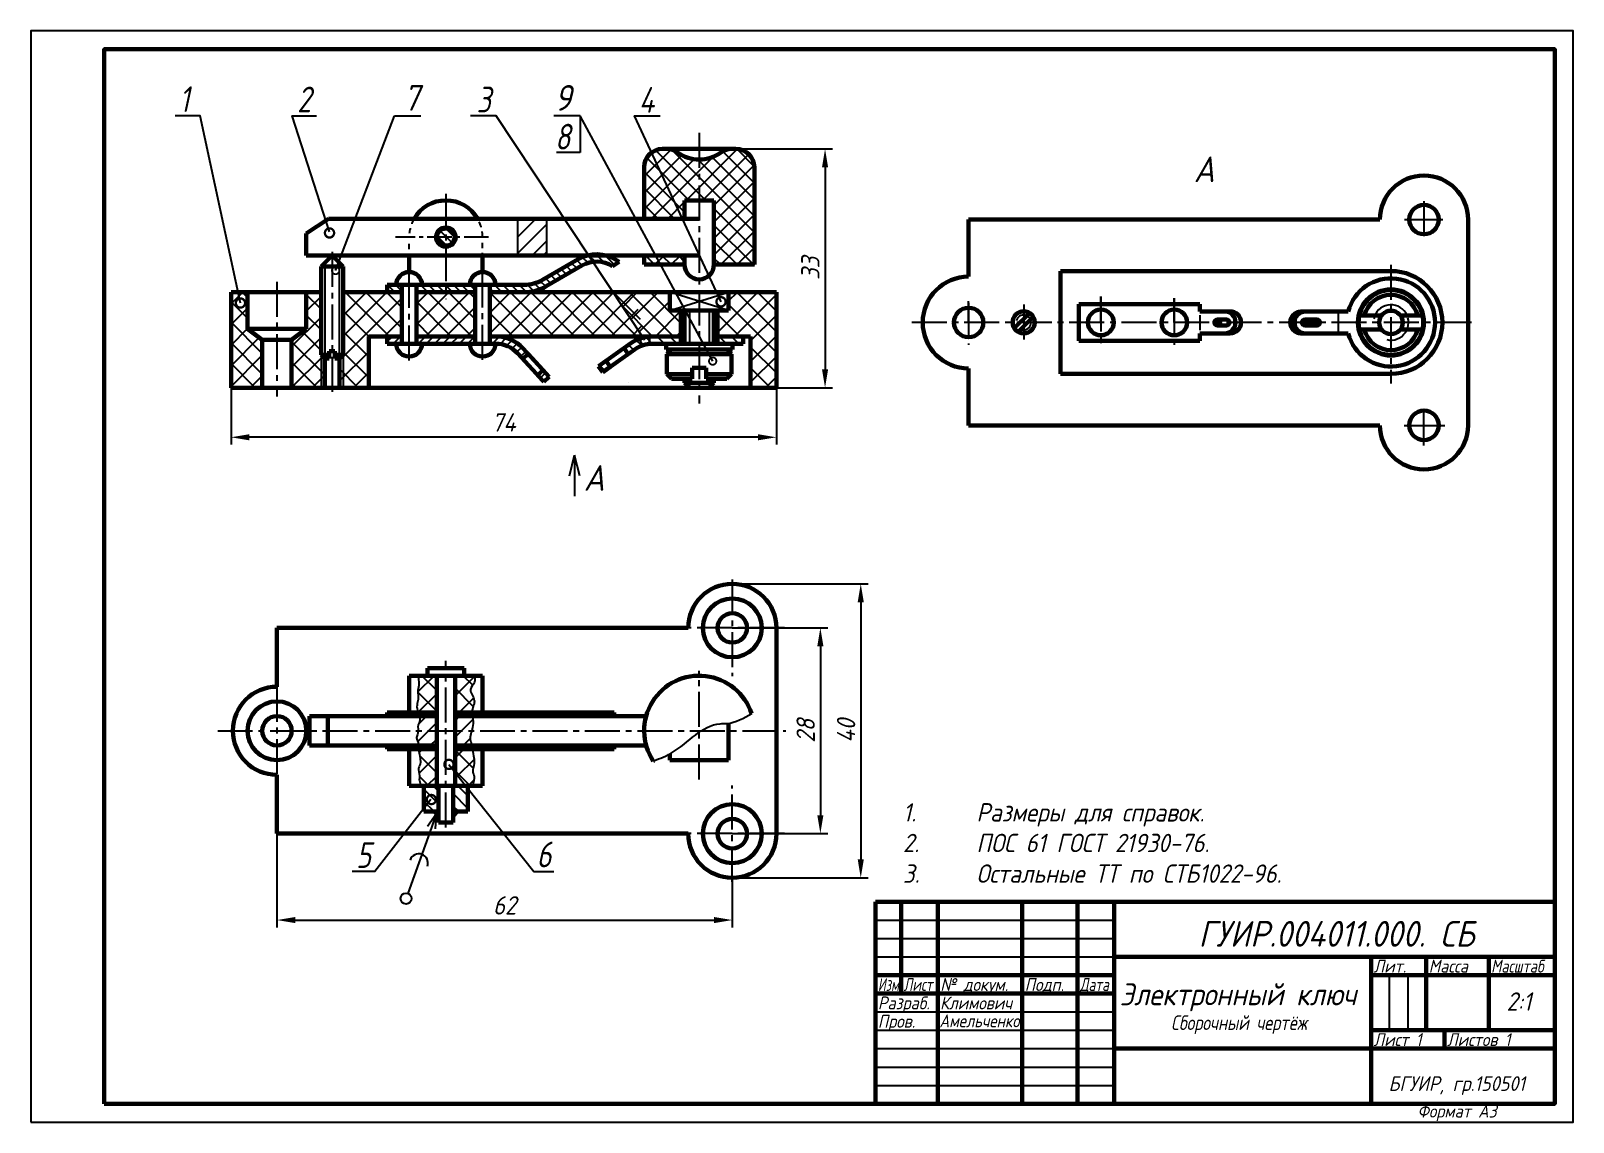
# Model space of a CAD drawing. Header units: millimetres. Extents: x 44 to 464, y 42 to 339.
import ezdxf
from ezdxf import colors
from ezdxf.entities.mleader import LeaderData, LeaderLine
from ezdxf.enums import TextEntityAlignment as Align
from ezdxf.math import Vec2, Vec3

# ---------------------------------------------------------------- set-up
doc = ezdxf.new("R2010")
doc.units = ezdxf.units.MM
doc.header["$LTSCALE"] = 0.5
for name, pattern in [('CENTER2', [28.575, 19.05, -3.175, 3.175, -3.175]), ('HIDDEN', [1.1, 0.6, -0.5]), ('осевая2', [28.575, 19.05, -3.175, 3.175, -3.175])]:
    doc.linetypes.add(name, pattern=pattern)
doc.layers.get('Defpoints').update_dxf_attribs({"color": 5})
doc.styles.get("Standard").update_dxf_attribs({"font": 'isocpeui.ttf', "width": 0.9})
doc.dimstyles.new('Standard 2', dxfattribs={"dimtxt": 5, "dimasz": 5, "dimexe": 2, "dimexo": 0, "dimgap": 1.5, "dimtad": 1, "dimdec": 0, "dimlfac": 0.5, "dimzin": 0, "dimtxsty": 'Standard', "dimcen": 5, "dimadec": 0, "dimazin": 0, "dimtfac": 1, "dimtdec": 0, "dimtofl": 0, "dimtmove": 0, "dimatfit": 3, "dimldrblk": 'DOTSMALL', "dimfxl": 1, "dimtolj": 1, "dimtzin": 0, "dimarcsym": 0})

# ---------------------------------------------------------------- blocks, each defined once
blk = doc.blocks.new('_DotSmall')
at = {"color": 0, "linetype": 'ByBlock', "const_width": 0.5}
blk.add_lwpolyline([(-0.0625, 0, 1), (0.0625, 0, 1)], format="xyb", close=True, dxfattribs=at)
blk = doc.blocks.new('*D6')
at = {"color": 0, "lineweight": -2, "transparency": 16777216}
for p, q in [((98.52, 241.87), (98.52, 226.39)), ((247.02, 241.87), (247.02, 226.39)), ((242.02, 228.39), (103.52, 228.39))]:
    blk.add_line(p, q, dxfattribs=at)
at = {"color": 0, "transparency": 16777216}
for points in [[(103.52, 229.23), (103.52, 227.56), (98.52, 228.39)], [(242.02, 229.23), (242.02, 227.56), (247.02, 228.39)]]:
    blk.add_solid(points, dxfattribs=at)
at = {"layer": 'Defpoints', "color": 0, "transparency": 16777216}
for p in [(98.52, 241.87), (247.02, 241.87), (98.52, 228.39)]:
    blk.add_point(p, dxfattribs=at)
at = {"color": 0, "lineweight": -3, "transparency": 16777216, "insert": (172.77, 232.43), "char_height": 5, "attachment_point": 5}
blk.add_mtext('\\A1;74', dxfattribs=at)
blk = doc.blocks.new('*D7')
at = {"color": 0, "lineweight": -2, "transparency": 16777216}
for p, q in [((234.86, 306.87), (262.28, 306.87)), ((260.28, 301.87), (260.28, 246.87)), ((247.02, 241.87), (262.28, 241.87))]:
    blk.add_line(p, q, dxfattribs=at)
at = {"color": 0, "transparency": 16777216}
for points in [[(259.45, 301.87), (261.11, 301.87), (260.28, 306.87)], [(259.45, 246.87), (261.11, 246.87), (260.28, 241.87)]]:
    blk.add_solid(points, dxfattribs=at)
at = {"layer": 'Defpoints', "color": 0, "transparency": 16777216}
for p in [(234.86, 306.87), (247.02, 241.87), (260.28, 241.87)]:
    blk.add_point(p, dxfattribs=at)
at = {"color": 0, "lineweight": -3, "transparency": 16777216, "insert": (256.28, 274.37), "char_height": 5, "attachment_point": 5, "rotation": 90}
blk.add_mtext('\\A1;33', dxfattribs=at)
blk = doc.blocks.new('*D8')
at = {"color": 0, "lineweight": -2, "transparency": 16777216}
for p, q in [((235.02, 188.51), (272, 188.51)), ((270, 183.51), (270, 113.51)), ((235.02, 108.51), (272, 108.51))]:
    blk.add_line(p, q, dxfattribs=at)
at = {"color": 0, "transparency": 16777216}
for points in [[(269.17, 183.51), (270.83, 183.51), (270, 188.51)], [(269.17, 113.51), (270.83, 113.51), (270, 108.51)]]:
    blk.add_solid(points, dxfattribs=at)
at = {"layer": 'Defpoints', "color": 0, "transparency": 16777216}
for p in [(235.02, 188.51), (235.02, 108.51), (270, 108.51)]:
    blk.add_point(p, dxfattribs=at)
at = {"color": 0, "lineweight": -3, "transparency": 16777216, "insert": (266, 148.51), "char_height": 5, "attachment_point": 5, "rotation": 90}
blk.add_mtext('\\A1;40', dxfattribs=at)
blk = doc.blocks.new('_Open30')
at = {"color": 0, "linetype": 'ByBlock', "lineweight": -2}
for p, q in [((-1, 0.27), (0, 0)), ((0, 0), (-1, -0.27)), ((0, 0), (-1, 0))]:
    blk.add_line(p, q, dxfattribs=at)
blk = doc.blocks.new('*D10')
at = {"color": 0, "lineweight": -2, "transparency": 16777216}
for p, q in [((247.02, 176.51), (261, 176.51)), ((259, 171.51), (259, 125.51)), ((247.02, 120.51), (261, 120.51))]:
    blk.add_line(p, q, dxfattribs=at)
at = {"color": 0, "transparency": 16777216}
for points in [[(258.17, 171.51), (259.83, 171.51), (259, 176.51)], [(258.17, 125.51), (259.83, 125.51), (259, 120.51)]]:
    blk.add_solid(points, dxfattribs=at)
at = {"layer": 'Defpoints', "color": 0, "transparency": 16777216}
for p in [(247.02, 176.51), (247.02, 120.51), (259, 120.51)]:
    blk.add_point(p, dxfattribs=at)
at = {"color": 0, "transparency": 16777216, "insert": (255, 148.51), "char_height": 5, "attachment_point": 5, "rotation": 90}
blk.add_mtext('\\A1;28', dxfattribs=at)
blk = doc.blocks.new('*D11')
at = {"color": 0, "lineweight": -2, "transparency": 16777216}
for p, q in [((111.02, 120.51), (111.02, 95)), ((235.02, 108.51), (235.02, 95)), ((116.02, 97), (230.02, 97))]:
    blk.add_line(p, q, dxfattribs=at)
at = {"color": 0, "transparency": 16777216}
for points in [[(116.02, 97.83), (116.02, 96.17), (111.02, 97)], [(230.02, 97.83), (230.02, 96.17), (235.02, 97)]]:
    blk.add_solid(points, dxfattribs=at)
at = {"layer": 'Defpoints', "color": 0, "transparency": 16777216}
for p in [(111.02, 120.51), (235.02, 108.51), (235.02, 97)]:
    blk.add_point(p, dxfattribs=at)
at = {"color": 0, "transparency": 16777216, "insert": (173.02, 101), "char_height": 5, "attachment_point": 5}
blk.add_mtext('\\A1;62', dxfattribs=at)

msp = doc.modelspace()

# ---------------------------------------------------------------- hatches: boundary and pattern name
at = {"lineweight": -3}
h = msp.add_hatch(dxfattribs=at)
h.set_pattern_fill('ANSI37', angle=90, style=0)
h.set_pattern_definition([(135, (-122.876, 37.3565), (-2.245064, -2.245064), []), (225, (-122.876, 37.3565), (2.245064, -2.245064), [])])
h.paths.add_polyline_path([(222.02, 292.87), (226.02, 292.87), (226.02, 303.99, -0.158783), (220.13, 305.91, 0.158783), (217.19, 306.87), (216.61, 306.87), (216.02, 306.87, 0.414214), (211.02, 301.87), (211.02, 287.87), (222.02, 287.87)])
h.paths.add_polyline_path([(230.02, 292.88), (230.02, 275.37), (235.26, 275.37), (241.02, 293.45), (241.02, 301.87, 0.414214), (236.02, 306.87), (234.86, 306.87, 0.158783), (231.92, 305.91, -0.158783), (226.02, 303.99), (226.02, 292.87)])
h.paths.add_polyline_path([(241.02, 293.45), (235.26, 275.37), (241.02, 275.37)], flags=17)
h.paths.add_polyline_path([(222.02, 275.37), (222.02, 277.87), (211.02, 277.87), (211.02, 275.37)])
h = msp.add_hatch(dxfattribs=at)
h.set_pattern_fill('ANSI31', style=0)
h.set_pattern_definition([(45, (-122.876, 37.3565), (-2.245064, 2.245064), [])])
h.paths.add_polyline_path([(184.52, 287.87), (176.52, 287.87), (176.52, 277.87), (184.52, 277.87)])
h = msp.add_hatch(dxfattribs=at)
h.set_pattern_fill('ANSI31', scale=0.5, angle=90, style=0)
h.set_pattern_definition([(135, (-131.975, 37.6256), (-1.122532, -1.122532), [])])
h.paths.add_polyline_path([(157.02, 282.87), (154.53, 282.87, 0.405163), (157.02, 280.44)])
h.paths.add_polyline_path([(157.02, 285.44, 0.414214), (154.52, 282.94, 0.00775), (154.53, 282.87), (157.02, 282.87)])
h.paths.add_polyline_path([(157.02, 285.44), (157.02, 282.87), (159.52, 282.87, 0.00775), (159.52, 282.94, 0.414214)])
h.paths.add_polyline_path([(159.52, 282.87), (157.02, 282.87), (157.02, 280.44, 0.405163)])
h = msp.add_hatch(dxfattribs=at)
h.set_pattern_fill('ANSI31', scale=0.5, angle=90, style=0)
h.set_pattern_definition([(135, (-122.876, 37.6754), (-1.122532, -1.122532), [])])
h.paths.add_polyline_path([(169.02, 269.86), (169.02, 267.86), (178.33, 267.86, 0.132205), (184.36, 269.48), (194.06, 275.12, -0.280385), (202.38, 274.94), (204.23, 276.14), (203.46, 276.63, 0.077647), (200.63, 277.87), (195.53, 277.87, 0.067113), (193.06, 276.85), (183.35, 271.21, -0.132205), (178.33, 269.86)])
h.paths.add_polyline_path([(165.02, 267.86), (165.02, 269.86), (157.02, 269.86), (157.02, 267.86)])
h.paths.add_polyline_path([(149.02, 269.86), (149.02, 267.86), (157.02, 267.86), (157.02, 269.86)])
h.paths.add_polyline_path([(145.02, 267.86), (145.02, 269.86), (141.02, 269.86), (141.02, 267.86)])
h = msp.add_hatch(dxfattribs=at)
h.set_pattern_fill('ANSI37', scale=1.25, angle=90, style=0)
h.set_pattern_definition([(135, (-122.876, 37.6754), (-2.80633, -2.80633), []), (225, (-122.876, 37.6754), (2.80633, -2.80633), [])])
h.paths.add_polyline_path([(208.35, 267.86), (169.02, 267.86), (169.02, 255.86), (211, 255.86)])
h.paths.add_polyline_path([(247.02, 267.86), (234.02, 267.86), (234.02, 262.86), (231.02, 262.86), (231.02, 255.86), (240.02, 255.86), (240.02, 241.87), (247.02, 241.87)])
h.paths.add_polyline_path([(165.02, 267.86), (149.02, 267.86), (149.02, 255.86), (165.02, 255.86)])
h.paths.add_polyline_path([(145.02, 267.86), (132.02, 267.86), (128.97, 267.86), (128.97, 241.87), (132.02, 241.87), (136.02, 241.87), (136.02, 255.86), (145.02, 255.86)])
h.paths.add_polyline_path([(122.97, 267.86), (119.02, 267.86), (119.02, 257.86), (115.02, 254.87), (115.02, 241.87), (122.97, 241.87)])
h.paths.add_polyline_path([(107.02, 254.87), (103.02, 257.86), (103.02, 267.86), (101.02, 267.86), (101.79, 264.45, -0.93561), (101.97, 263.86, -1.068822), (101.79, 264.45), (101.02, 267.86), (98.52, 267.86), (98.52, 241.87), (107.02, 241.87)])
h.paths.add_polyline_path([(128.97, 251.48), (128.02, 251.48), (128.02, 267.86), (127.97, 267.86), (127.97, 241.87), (128.97, 241.87)])
h.paths.add_polyline_path([(123.97, 249.92), (123.02, 250.87), (123.64, 250.87), (123.02, 251.48), (123.02, 267.86), (122.97, 267.86), (122.97, 241.87), (123.97, 241.87)])
h = msp.add_hatch(dxfattribs=at)
h.set_pattern_fill('ANSI37', scale=4, angle=90, style=0)
h.set_pattern_definition([(135, (-122.876, 37.6754), (-2.828427, -2.828427), []), (225, (-122.876, 37.6754), (2.828427, -2.828427), [])])
h.paths.add_polyline_path([(218.02, 262.86), (218.02, 267.86), (202.57, 267.86), (210.52, 255.86), (213.42, 255.86), (221.02, 255.86), (221.02, 262.86)])
h = msp.add_hatch(dxfattribs=at)
h.set_pattern_fill('ANSI31', scale=0.5, style=0)
h.set_pattern_definition([(45, (-122.876, 37.6754), (-1.122532, 1.122532), [])])
h.paths.add_polyline_path([(165.02, 253.86), (165.02, 255.86), (149.02, 255.86), (149.02, 253.86)])
h.paths.add_polyline_path([(145.02, 253.86), (145.02, 255.86), (141.02, 255.86), (141.02, 253.86)])
h.paths.add_polyline_path([(170.63, 253.86, -0.209882), (176.52, 251.28), (177.95, 249.72), (179.42, 251.08), (178, 252.63, 0.209882), (170.63, 255.86), (169.02, 255.86), (169.02, 253.86)])
h.paths.add_polyline_path([(183.48, 246.66), (183.01, 246.23), (182.05, 245.26), (183.7, 243.47), (185.18, 244.82)])
h = msp.add_hatch(dxfattribs=at)
h.set_pattern_fill('ANSI31', scale=0.75, angle=90, style=0)
h.set_pattern_definition([(135, (-122.876, 37.6754), (-1.683798, -1.683798), [])])
h.paths.add_polyline_path([(213.21, 255.86, 0.062867), (210.72, 255.55), (211.06, 255.04, -1.296437), (211.26, 254.46, -0.771345), (211.06, 255.04), (210.72, 255.55, 0.091564), (207.43, 254.02), (205.54, 252.68), (206.69, 251.05), (208.58, 252.39, -0.155325), (213.21, 253.86), (221.02, 253.86), (221.02, 255.86)])
h.paths.add_polyline_path([(238.02, 253.86), (238.02, 255.86), (231.02, 255.86), (231.02, 253.86)])
h.paths.add_polyline_path([(201.8, 247.58), (200.64, 249.22), (198.6, 247.77), (199.76, 246.14)])
h = msp.add_hatch(dxfattribs=at)
h.set_pattern_fill('ANSI37', scale=1.25, angle=90, style=0)
h.set_pattern_definition([(135, (-122.876, -0.9216), (-2.80633, -2.80633), []), (225, (-122.876, -0.9216), (2.80633, -2.80633), [])])
edge = h.paths.add_edge_path()
edge.add_spline(control_points=[(164.04, 153.51), (164.45, 155.27), (165.39, 157.01), (162.89, 159.55), (165.08, 161.54), (164.87, 162.91), (164.77, 163.51)], knot_values=[0.034459, 0.034459, 0.034459, 0.034459, 2.378832, 5.54111, 7.78659, 9.540425, 9.540425, 9.540425, 9.540425], degree=3, periodic=0)
edge.add_line((164.77, 163.51), (159.52, 163.51))
edge.add_line((159.52, 163.51), (159.52, 153.51))
edge.add_line((159.52, 153.51), (164.04, 153.51))
edge = h.paths.add_edge_path()
edge.add_spline(control_points=[(149.42, 163.51), (149.46, 163.45), (149.85, 160.53), (149.15, 159.17), (149.82, 157.08), (148.79, 155.06), (149.48, 153.51)], knot_values=[0.43237, 0.43237, 0.43237, 0.43237, 2.46282, 4.151375, 6.34017, 8.702828, 8.702828, 8.702828, 8.702828], degree=3, periodic=0)
edge.add_line((149.48, 153.51), (154.52, 153.51))
edge.add_line((154.52, 153.51), (154.52, 163.51))
edge.add_line((154.52, 163.51), (149.42, 163.51))
edge = h.paths.add_edge_path()
edge.add_line((154.52, 143.51), (149.57, 143.51))
edge.add_spline(control_points=[(149.57, 143.51), (149.75, 142.14), (150.49, 139.58), (149.19, 138.38), (150.06, 136.49), (149.6, 134.9), (150.19, 134.03), (150.1, 133.54), (150.09, 133.51)], knot_values=[0.716081, 0.716081, 0.716081, 0.716081, 2.517169, 4.222857, 6.374633, 7.647478, 9.054605, 9.1167, 9.1167, 9.1167, 9.1167], degree=3, periodic=0)
edge.add_line((150.09, 133.51), (154.52, 133.51))
edge.add_line((154.52, 133.51), (154.52, 143.51))
edge = h.paths.add_edge_path()
edge.add_spline(control_points=[(164.4, 133.51), (164.12, 133.79), (165.22, 135.82), (163.95, 137.39), (165.07, 139.86), (164.56, 141.58), (164.29, 143.51)], knot_values=[0, 0, 0, 0, 1.824475, 3.598202, 5.973479, 8.886643, 8.886643, 8.886643, 8.886643], degree=3, periodic=0)
edge.add_line((164.29, 143.51), (159.52, 143.51))
edge.add_line((159.52, 143.51), (159.52, 137.26))
edge.add_line((159.52, 137.26), (162.49, 133.51))
edge.add_line((162.49, 133.51), (164.4, 133.51))
h = msp.add_hatch(dxfattribs=at)
h.set_pattern_fill('ANSI31', style=0)
h.set_pattern_definition([(45, (-122.876, -0.9216), (-2.245064, 2.245064), [])])
edge = h.paths.add_edge_path()
edge.add_spline(control_points=[(164.05, 148.51), (164.14, 148.81), (164.44, 149.86), (164.48, 151.2), (164.27, 152.22), (164.21, 152.51)], knot_values=[0, 0, 0, 0, 0.889745, 3.113462, 4.0085, 4.0085, 4.0085, 4.0085], degree=3, periodic=0)
edge.add_line((164.21, 152.51), (159.52, 152.51))
edge.add_line((159.52, 152.51), (159.52, 148.51))
edge.add_line((159.52, 148.51), (164.05, 148.51))
edge = h.paths.add_edge_path()
edge.add_line((159.52, 144.51), (164.35, 144.51))
edge.add_spline(control_points=[(164.35, 144.51), (164.07, 144.98), (163.32, 146.24), (163.78, 147.63), (164.05, 148.51)], knot_values=[4.0085, 4.0085, 4.0085, 4.0085, 5.583819, 8.216881, 8.216881, 8.216881, 8.216881], degree=3, periodic=0)
edge.add_line((164.05, 148.51), (159.52, 148.51))
edge.add_line((159.52, 148.51), (159.52, 144.51))
edge = h.paths.add_edge_path()
edge.add_line((154.52, 148.51), (154.52, 152.47))
edge.add_line((154.52, 152.47), (154.48, 152.51))
edge.add_line((154.48, 152.51), (149.81, 152.51))
edge.add_spline(control_points=[(149.81, 152.51), (149.84, 152.31), (150.07, 150.85), (149.27, 150.04), (149.48, 149.12), (149.48, 148.51)], knot_values=[0.446064, 0.446064, 0.446064, 0.446064, 2.109199, 3.28176, 5.090305, 5.090305, 5.090305, 5.090305], degree=3, periodic=0)
edge.add_line((149.48, 148.51), (154.52, 148.51))
edge = h.paths.add_edge_path()
edge.add_line((154.52, 144.51), (154.52, 148.51))
edge.add_line((154.52, 148.51), (149.48, 148.51))
edge.add_spline(control_points=[(149.48, 148.51), (149.48, 148.3), (149.43, 147.65), (148.64, 146.12), (149.68, 145.6), (149.55, 144.51), (149.56, 144.51)], knot_values=[5.090305, 5.090305, 5.090305, 5.090305, 5.72996, 7.00852, 9.521447, 9.927894, 9.927894, 9.927894, 9.927894], degree=3, periodic=0)
edge.add_line((149.56, 144.51), (154.52, 144.51))
h = msp.add_hatch(dxfattribs=at)
h.set_pattern_fill('ANSI31', scale=0.75, angle=90, style=0)
h.set_pattern_definition([(135, (-122.876, -0.9216), (-1.683798, -1.683798), [])])
h.paths.add_polyline_path([(159.02, 126.53), (159.05, 126.51), (163.02, 126.51), (163.02, 132.84), (162.49, 133.51), (159.02, 133.51)])
h.paths.add_polyline_path([(155.02, 126.51), (155.02, 133.51), (151.02, 133.51), (151.02, 127.36), (152.81, 129.64, -0.05872), (152.78, 129.71, -1), (153.37, 129.9, -0.889074), (152.81, 129.64), (151.02, 127.36), (151.02, 126.51)])
h = msp.add_hatch(color=256)
h.set_gradient(color2=(0, 0, 0))
h.paths.add_polyline_path([(159.02, 126.51), (159.02, 125.31), (160.22, 126.51)])
h.paths.add_polyline_path([(153.82, 126.51), (155.02, 125.31), (155.02, 126.51)])

# ---------------------------------------------------------------- linework, layer by layer
for p, q in [((193.57, 315.87), (193.57, 305.87)), ((193.57, 305.87), (187.12, 305.87)), ((418.09, 287.64), (428.52, 287.64)), ((124.02, 275.86), (124.02, 249.87)), ((128.02, 249.87), (128.02, 275.87)), ((299.38, 259.64), (299.38, 265.45)), ((335.38, 259.64), (335.38, 266.68)), ((362.38, 261.64), (362.38, 257.53)), ((400.03, 262.17), (400.03, 257.08)), ((417.95, 231.64), (429.08, 231.64)), ((274, 97), (339, 97)), ((274, 92), (339, 92)), ((274, 87), (339, 87)), ((414, 67), (414, 82)), ((419, 82), (419, 67)), ((274, 72), (339, 72)), ((274, 67), (339, 67)), ((274, 62), (339, 62)), ((274, 57), (339, 57)), ((274, 52), (339, 52))]:
    msp.add_line(p, q, dxfattribs=at)
at = {"color": 7, "linetype": 'CENTER2', "lineweight": -3}
for p, q in [((226.02, 311.22), (226.02, 237.58)), ((157.02, 294.67), (157.02, 265.98)), ((147.02, 249.33), (147.02, 274.64)), ((167.02, 249.44), (167.02, 274.53)), ((111.02, 270.7), (111.02, 239.46)), ((235.02, 189.65), (235.02, 163.38)), ((249.26, 176.51), (222.52, 176.51)), ((157.02, 122.2), (157.02, 167.51)), ((226.02, 135.28), (226.02, 164.81)), ((111.02, 160.51), (111.02, 136.01)), ((94.88, 148.51), (249.59, 148.51)), ((235.02, 107.38), (235.02, 133.65)), ((249.26, 120.51), (222.52, 120.51))]:
    msp.add_line(p, q, dxfattribs=at)
at = {"color": 7, "lineweight": 60}
for p, q in [((216.02, 306.87), (217.19, 306.87)), ((216.61, 306.87), (234.86, 306.87)), ((234.86, 306.87), (236.02, 306.87)), ((211.02, 287.87), (211.02, 301.87)), ((211.03, 301.23), (211.02, 301.23)), ((241.02, 275.37), (241.02, 301.87)), ((211.02, 287.87), (211.02, 297.87)), ((222.02, 287.87), (222.02, 292.86)), ((222.02, 292.86), (230.02, 292.86)), ((230.02, 292.86), (230.02, 275.37)), ((125.02, 287.87), (119.02, 283.87)), ((226.02, 287.87), (125.02, 287.87)), ((167.02, 287.87), (176.02, 287.87)), ((119.02, 277.87), (119.02, 283.87)), ((226.02, 277.87), (119.02, 277.87)), ((147.02, 273.36), (147.02, 277.87)), ((167.02, 277.37), (167.02, 277.87)), ((167.02, 277.37), (167.02, 277.87)), ((167.02, 273.36), (167.02, 277.69)), ((167.02, 277.69), (167.02, 273.36)), ((167.02, 273.36), (167.02, 277.69)), ((211.02, 275.37), (211.02, 277.87)), ((211.02, 277.87), (211.02, 275.37)), ((222.02, 277.87), (222.02, 275.37)), ((241.02, 277.87), (241.02, 275.37)), ((183.35, 271.21), (193.06, 276.85)), ((184.36, 269.48), (194.06, 275.12)), ((204.23, 276.14), (202.38, 274.94)), ((203.46, 276.63), (204.23, 276.14)), ((222.02, 275.37), (211.02, 275.37)), ((241.02, 275.37), (230.02, 275.37)), ((141.02, 267.86), (141.02, 269.86)), ((141.02, 269.86), (178.33, 269.86)), ((149.02, 269.86), (145.02, 269.86)), ((145.02, 269.86), (145.02, 253.86)), ((145.02, 268.86), (145.02, 253.86)), ((147.02, 269.86), (167.02, 269.86)), ((149.02, 253.86), (149.02, 269.86)), ((169.02, 269.86), (165.02, 269.86)), ((165.02, 269.86), (165.02, 253.86)), ((169.02, 253.86), (169.02, 269.86)), ((98.52, 267.86), (123.02, 267.86)), ((98.52, 241.87), (98.52, 267.86)), ((103.02, 257.86), (103.02, 267.86)), ((119.02, 267.86), (119.02, 257.86)), ((129.02, 267.86), (132.02, 267.86)), ((132.02, 267.86), (145.02, 267.86)), ((149.02, 267.86), (165.02, 267.86)), ((169.02, 267.86), (247.02, 267.86)), ((226.02, 267.86), (218.02, 267.86)), ((226.02, 267.86), (218.02, 267.86)), ((218.02, 267.86), (218.02, 262.86)), ((246.02, 267.86), (226.02, 267.86)), ((234.02, 262.86), (234.02, 267.86)), ((247.02, 241.87), (247.02, 267.86)), ((145.02, 263.86), (145.02, 253.86)), ((169.02, 255.86), (169.02, 262.15)), ((218.02, 262.86), (234.02, 262.86)), ((222.02, 262.86), (221.02, 262.86)), ((221.02, 262.86), (221.02, 253.86)), ((222.02, 253.86), (222.02, 262.86)), ((226.02, 262.86), (230.02, 262.86)), ((226.02, 262.86), (226.02, 262.86)), ((226.02, 262.86), (230.02, 262.86)), ((230.02, 262.86), (229.02, 262.86)), ((230.02, 262.86), (230.02, 253.86)), ((230.02, 262.86), (231.02, 262.86)), ((231.02, 262.86), (231.02, 253.86)), ((119.02, 257.86), (103.02, 257.86)), ((103.02, 257.86), (107.02, 254.87)), ((119.02, 257.86), (115.02, 254.87)), ((107.02, 254.87), (107.02, 241.87)), ((115.02, 254.87), (107.02, 254.87)), ((115.02, 241.87), (115.02, 254.87)), ((136.02, 255.86), (141.02, 255.86)), ((145.02, 255.86), (136.02, 255.86)), ((136.02, 241.87), (136.02, 255.86)), ((141.02, 255.86), (141.02, 254.86)), ((141.02, 255.86), (145.02, 255.86)), ((141.02, 255.86), (141.02, 253.86)), ((141.02, 253.86), (170.63, 253.86)), ((141.02, 253.86), (147.02, 253.86)), ((147.02, 253.86), (149.02, 253.86)), ((149.02, 255.86), (165.02, 255.86)), ((169.02, 255.86), (169.02, 253.86)), ((169.02, 255.86), (213.42, 255.86)), ((178, 252.63), (185.18, 244.82)), ((207.43, 254.02), (198.6, 247.77)), ((208.58, 252.39), (199.76, 246.14)), ((205.54, 252.68), (206.69, 251.05)), ((222.02, 255.86), (210.02, 255.86)), ((222.02, 255.86), (213.21, 255.86)), ((222.02, 253.86), (213.21, 253.86)), ((221.02, 255.86), (213.42, 255.86)), ((221.02, 255.86), (222.02, 255.86)), ((231.02, 255.86), (230.02, 255.86)), ((230.02, 253.86), (238.02, 253.86)), ((231.02, 255.86), (240.02, 255.86)), ((238.02, 253.86), (238.02, 255.86)), ((240.02, 255.86), (240.02, 241.87)), ((176.52, 251.28), (183.7, 243.47)), ((179.42, 251.08), (177.95, 249.72)), ((183.48, 246.66), (179.42, 251.08)), ((198.6, 247.77), (200.64, 249.22)), ((200.64, 249.22), (201.8, 247.58)), ((201.8, 247.58), (206.69, 251.05)), ((183.48, 246.66), (182.01, 245.31)), ((183.7, 243.47), (182.01, 245.31)), ((182.05, 245.26), (183.01, 246.23)), ((185.18, 244.82), (183.48, 246.66)), ((185.18, 244.82), (183.48, 246.66)), ((185.18, 244.82), (183.7, 243.47)), ((198.6, 247.77), (199.76, 246.14)), ((199.76, 246.14), (201.8, 247.58)), ((222.02, 243.2), (222.02, 244.26)), ((230.02, 244.26), (230.02, 243.2)), ((98.52, 241.87), (247.02, 241.87)), ((132.02, 241.87), (105.39, 241.87)), ((105.39, 241.87), (112.39, 241.87)), ((115.02, 241.87), (111.02, 241.87)), ((111.02, 241.87), (127.02, 241.87)), ((132.02, 241.87), (139.02, 241.87)), ((230.02, 243.2), (222.02, 243.2)), ((222.02, 243.2), (223.36, 241.87)), ((230.02, 243.2), (228.69, 241.87)), ((223.02, 176.51), (111.02, 176.51)), ((111.02, 160.51), (111.02, 176.51)), ((247.02, 120.51), (247.02, 176.51)), ((247.52, 176.51), (247.52, 176.51)), ((247.52, 176.51), (247.52, 176.51)), ((247.52, 176.51), (247.52, 176.51)), ((247.52, 176.51), (247.52, 176.51)), ((247.52, 176.51), (247.52, 176.51)), ((247.52, 176.51), (247.52, 176.51)), ((247.52, 176.51), (247.52, 176.51)), ((247.52, 176.51), (247.52, 176.51)), ((247.52, 176.51), (247.52, 176.51)), ((162.02, 165.51), (152.02, 165.51)), ((152.02, 165.51), (152.02, 163.51)), ((162.02, 163.51), (162.02, 165.51)), ((157.02, 163.51), (147.02, 163.51)), ((147.02, 163.51), (147.02, 153.51)), ((152.02, 163.51), (157.02, 163.51)), ((157.02, 163.51), (154.52, 163.51)), ((154.52, 163.51), (154.52, 133.51)), ((159.52, 163.51), (157.02, 163.51)), ((157.02, 163.51), (162.02, 163.51)), ((157.02, 163.51), (162.02, 163.51)), ((157.02, 163.51), (167.02, 163.51)), ((159.52, 148.51), (159.52, 163.51)), ((167.02, 163.51), (167.02, 153.51)), ((154.52, 153.51), (154.52, 157.74)), ((154.52, 157.74), (154.52, 138.46)), ((159.52, 153.51), (159.52, 157.09)), ((159.52, 157.09), (159.52, 137.65)), ((154.52, 152.51), (119.88, 152.51)), ((119.88, 152.51), (119.88, 144.51)), ((124.88, 144.51), (124.88, 152.51)), ((141.02, 152.51), (141.02, 153.51)), ((141.02, 153.51), (154.52, 153.51)), ((159.52, 153.51), (202.88, 153.51)), ((211.57, 152.51), (159.52, 152.51)), ((202.88, 153.51), (202.88, 152.51)), ((159.52, 133.51), (159.52, 148.51)), ((234.02, 140.51), (234.02, 150.56)), ((119.88, 144.51), (154.52, 144.51)), ((141.02, 144.51), (141.02, 143.51)), ((141.02, 144.51), (141.02, 143.51)), ((141.02, 143.51), (154.52, 143.51)), ((147.02, 133.51), (147.02, 143.51)), ((159.52, 144.51), (211.57, 144.51)), ((159.52, 143.51), (202.88, 143.51)), ((167.02, 133.51), (167.02, 143.51)), ((202.88, 143.51), (202.88, 144.51)), ((202.88, 144.51), (202.88, 143.51)), ((213.61, 140.34), (213.49, 140.28)), ((218.02, 142.24), (218.02, 140.51)), ((218.02, 140.51), (234.02, 140.51)), ((111.02, 136.51), (111.02, 120.51)), ((157.02, 133.51), (147.02, 133.51)), ((151.02, 126.51), (151.02, 133.51)), ((151.02, 133.51), (157.02, 133.51)), ((154.52, 133.51), (159.52, 133.51)), ((155.02, 123.51), (155.02, 133.51)), ((157.02, 133.51), (159.02, 133.51)), ((157.02, 133.51), (163.02, 133.51)), ((157.02, 133.51), (167.02, 133.51)), ((159.02, 133.51), (159.02, 123.51)), ((163.02, 133.51), (163.02, 126.51)), ((155.02, 126.51), (151.02, 126.51)), ((163.02, 126.51), (159.02, 126.51)), ((159.02, 123.51), (155.02, 123.51)), ((223.02, 120.51), (111.02, 120.51)), ((247.52, 120.51), (247.52, 120.51)), ((247.52, 120.51), (247.52, 120.51)), ((247.52, 120.51), (247.52, 120.51)), ((247.52, 120.51), (247.52, 120.51)), ((247.52, 120.51), (247.52, 120.51)), ((247.52, 120.51), (247.52, 120.51)), ((247.52, 120.51), (247.52, 120.51)), ((247.52, 120.51), (247.52, 120.51)), ((247.52, 120.51), (247.52, 120.51))]:
    msp.add_line(p, q, dxfattribs=at)
at = {"linetype": 'CENTER2', "lineweight": -3}
for p, q in [((423.38, 292.61), (423.38, 282)), ((126.02, 278.82), (126.02, 240.01)), ((414.38, 275.35), (414.38, 243)), ((299.38, 265.02), (299.38, 253.54)), ((335.38, 266.68), (335.38, 252.91)), ((355.38, 259.64), (355.38, 266.22)), ((355.38, 266.22), (355.38, 252.23)), ((314.38, 264.49), (314.38, 254.78)), ((436.3, 259.64), (283.92, 259.64)), ((423.38, 226.17), (423.38, 236.62))]:
    msp.add_line(p, q, dxfattribs=at)
at = {"color": 7, "lineweight": -3}
for p, q in [((176.52, 287.87), (176.52, 277.87)), ((184.52, 277.87), (184.52, 287.87)), ((183.54, 277.87), (184.52, 278.85)), ((218.02, 262.86), (234.02, 267.86)), ((234.02, 262.86), (218.02, 267.86)), ((223.36, 262.86), (223.36, 253.86)), ((228.69, 262.86), (228.69, 253.86)), ((123.02, 251.48), (123.02, 241.87)), ((129.02, 251.48), (129.02, 241.87)), ((223.36, 244.26), (223.36, 241.87)), ((228.69, 244.26), (228.69, 241.87)), ((190.69, 217.94), (192.09, 223.54)), ((192.09, 223.54), (192.09, 212.34)), ((192.09, 223.54), (192.09, 217.94)), ((193.49, 217.94), (192.09, 223.54))]:
    msp.add_line(p, q, dxfattribs=at)
at = {"lineweight": 60}
for p, q in [((411.38, 287.64), (299.38, 287.64)), ((299.38, 287.64), (299.38, 279.62)), ((435.38, 287.64), (435.38, 231.64)), ((123.02, 274.87), (126.02, 277.87)), ((126.02, 277.87), (129.02, 274.87)), ((299.38, 279.62), (299.38, 272.12)), ((129.02, 274.87), (123.02, 274.87)), ((123.02, 274.87), (123.02, 250.87)), ((129.02, 250.87), (129.02, 274.87)), ((324.38, 259.64), (324.38, 273.64)), ((324.38, 273.64), (414.38, 273.64)), ((329.38, 259.64), (329.38, 264.64)), ((329.38, 264.64), (362.38, 264.64)), ((362.38, 264.64), (362.38, 262.64)), ((311.79, 258.13), (315.92, 262.21)), ((312.84, 257.06), (316.98, 261.14)), ((362.38, 262.64), (370.53, 262.64)), ((367.11, 260.44), (369.61, 260.44)), ((389.87, 262.64), (393.07, 262.64)), ((394.25, 260.44), (390.95, 260.44)), ((393.07, 262.64), (402.76, 262.64)), ((411.82, 261.56), (405.79, 261.56)), ((422.97, 261.56), (416.94, 261.56)), ((324.38, 245.64), (324.38, 259.64)), ((329.38, 254.64), (329.38, 259.64)), ((370.53, 256.64), (362.38, 256.64)), ((362.38, 256.64), (362.38, 254.64)), ((366.96, 258.34), (366.96, 258.34)), ((367.11, 258.84), (369.61, 258.84)), ((389.87, 256.64), (393.07, 256.64)), ((394.25, 258.84), (390.95, 258.84)), ((393.07, 256.64), (402.76, 256.64)), ((394.4, 258.34), (394.4, 258.34)), ((411.82, 257.72), (405.79, 257.72)), ((422.97, 257.72), (416.94, 257.72)), ((217.03, 253.86), (217.03, 252.26)), ((217.03, 252.26), (226.03, 252.26)), ((217.22, 250.98), (218.5, 252.26)), ((226.02, 252.26), (218.5, 252.26)), ((222.02, 253.86), (230.02, 253.86)), ((233.54, 252.26), (226.02, 252.26)), ((226.03, 252.26), (235.03, 252.26)), ((234.82, 250.98), (233.54, 252.26)), ((235.03, 252.26), (235.03, 253.86)), ((362.38, 254.64), (329.38, 254.64)), ((124.02, 249.87), (123.02, 250.87)), ((123.02, 250.87), (125.27, 250.87)), ((124.02, 249.87), (124.02, 241.87)), ((124.02, 249.87), (125.27, 249.87)), ((124.02, 249.87), (125.27, 249.87)), ((126.77, 251.87), (125.27, 251.87)), ((125.27, 251.87), (125.27, 249.87)), ((126.77, 249.87), (126.77, 251.87)), ((126.77, 250.87), (129.02, 250.87)), ((126.77, 249.87), (128.02, 249.87)), ((126.77, 249.87), (128.02, 249.87)), ((128.02, 249.87), (129.02, 250.87)), ((128.02, 249.87), (128.02, 241.87)), ((217.22, 245.54), (217.22, 250.98)), ((217.22, 250.98), (234.82, 250.98)), ((234.82, 250.98), (234.82, 245.54)), ((218.5, 244.26), (217.22, 245.54)), ((217.22, 245.54), (224.1, 245.54)), ((224.1, 244.26), (218.5, 244.26)), ((224.1, 247.3), (227.94, 247.3)), ((224.1, 247.3), (224.1, 244.26)), ((227.94, 247.3), (227.94, 244.26)), ((227.94, 245.54), (234.82, 245.54)), ((233.54, 244.26), (227.94, 244.26)), ((233.54, 244.26), (234.82, 245.54)), ((299.38, 247.12), (299.38, 239.62)), ((414.38, 245.64), (324.38, 245.64)), ((299.38, 231.64), (299.38, 239.62)), ((411.38, 231.64), (299.38, 231.64)), ((155.02, 125.31), (153.82, 126.51)), ((159.02, 125.31), (160.22, 126.51)), ((459, 102), (274, 102)), ((274, 47), (274, 102)), ((281, 102), (281, 77)), ((291, 47), (291, 102)), ((314, 102), (314, 47)), ((329, 47), (329, 102)), ((339, 102), (339, 47)), ((339, 87), (459, 87)), ((409, 47), (409, 87)), ((424, 87), (424, 67)), ((441, 67), (441, 87)), ((274, 82), (339, 82)), ((409, 82), (459, 82)), ((274, 77), (339, 77)), ((409, 67), (459, 67)), ((429, 62), (429, 67)), ((339, 62), (459, 62))]:
    msp.add_line(p, q, dxfattribs=at)
at = {"color": 7, "linetype": 'CENTER2', "lineweight": -3, "ltscale": 0.7}
msp.add_line((168.63, 282.87), (143.28, 282.87), dxfattribs=at)
at = {"color": 7, "linetype": 'HIDDEN', "lineweight": -3, "ltscale": 5}
for p, q in [((147.02, 276.81), (147.02, 281.74)), ((167.02, 277.09), (167.02, 282.09))]:
    msp.add_line(p, q, dxfattribs=at)
at = {"linetype": 'осевая2', "lineweight": -3, "ltscale": 0.35}
msp.add_line((226.02, 252.19), (226.02, 244.24), dxfattribs=at)
for p, q in [((123.02, 242.87), (123.02, 242.87)), ((129.02, 242.87), (129.02, 242.87)), ((154.52, 126.51), (154.52, 126.51)), ((154.52, 126.51), (154.52, 126.51)), ((159.02, 126.01), (159.03, 126.01)), ((159.53, 126.51), (159.53, 126.51)), ((409, 87), (409, 82))]:
    msp.add_line(p, q)
at = {"color": 7, "lineweight": 25}
for p, q in [((235.02, 176.51), (249.26, 176.51)), ((235.02, 120.51), (249.26, 120.51))]:
    msp.add_line(p, q, dxfattribs=at)
msp.add_lwpolyline([(44, 42), (464, 42), (464, 339), (44, 339)], close=True)
at = {"lineweight": 60}
for points in [[(64, 47), (459, 47), (459, 334), (64, 334)], [(154.54, 126.06), (154.88, 126.06), (154.88, 126.39), (154.54, 126.39)], [(159.14, 126.07), (159.48, 126.07), (159.48, 126.4), (159.14, 126.4)]]:
    msp.add_lwpolyline(points, close=True, dxfattribs=at)
at = {"color": 7, "lineweight": -3}
for points in [[(101.08, 264.93), (90.12, 315.87), (83.29, 315.87)], [(125.33, 284.32), (115.18, 315.87), (121.82, 315.87)], [(211.24, 254.78), (170.76, 315.87), (163.77, 315.87)], [(231.95, 265.27), (208.38, 315.87), (215.42, 315.87)], [(157.85, 139.37), (180.94, 110.25), (186.44, 110.25)], [(152.93, 129.8), (137.69, 110.25), (131.52, 110.25)]]:
    msp.add_lwpolyline(points, dxfattribs=at)
at = {"color": 7, "linetype": 'ByBlock', "lineweight": -2, "true_color": 0xffffff}
msp.add_lwpolyline([(206.85, 243.32), (206.85, 243.32)], dxfattribs=at)
at = {"linetype": 'ByBlock', "lineweight": -3}
msp.add_lwpolyline([(153.08, 122.15), (146.69, 104.27)], dxfattribs=at)
at = {"lineweight": 60}
for centre, radius in [((423.38, 287.64), 4), ((414.38, 259.64), 9), ((414.38, 259.64), 8.8), ((299.38, 259.64), 4), ((314.38, 259.64), 3), ((335.38, 259.64), 3.5), ((355.38, 259.64), 3.5), ((414.38, 259.64), 3.2), ((423.38, 231.64), 4)]:
    msp.add_circle(centre, radius, dxfattribs=at)
at = {"lineweight": 120}
msp.add_circle((157.02, 282.87), 2.5, dxfattribs=at)
at = {"color": 7, "lineweight": 60}
for centre, radius in [((235.02, 176.51), 8), ((235.02, 176.51), 4), ((111.02, 148.51), 8), ((111.02, 148.51), 4), ((235.02, 120.51), 8), ((235.02, 120.51), 4)]:
    msp.add_circle(centre, radius, dxfattribs=at)
at = {"lineweight": -3}
msp.add_circle((146.19, 102.86), 1.5, dxfattribs=at)
at = {"color": 7, "lineweight": 60}
for centre, radius, start, end in [((216.02, 301.87), 5, 90, 180), ((217.19, 301.87), 5, 53.9109, 90), ((234.86, 301.87), 5, 90, 126.0891), ((236.02, 301.87), 5, 0, 90), ((226.02, 313.99), 10, 233.9109, 306.0891), ((157.02, 282.87), 10, 30, 150), ((198.08, 268.2), 10, 57.4737, 120.1245), ((147.02, 269.86), 3.5, 360, 180), ((167.02, 269.86), 3.5, 360, 180), ((198.08, 268.2), 8, 57.4737, 120.1245), ((226.02, 275.37), 4, 180, 0), ((178.33, 279.86), 10, 270, 300.1245), ((178.33, 279.86), 12, 270, 300.1245), ((147.02, 253.86), 3.5, 180, 0), ((167.02, 253.86), 3.5, 180, 0), ((170.63, 245.86), 10, 42.5868, 90), ((170.63, 245.86), 8, 42.5868, 90), ((213.21, 245.86), 10, 90, 125.3158), ((213.21, 245.86), 8, 90, 125.3158), ((235.02, 176.51), 12, 0, 180), ((111.02, 148.51), 12, 90, 270), ((226.02, 148.51), 15, 18.1518, 213.2895), ((235.02, 120.51), 12, 180, 0)]:
    msp.add_arc(centre, radius, start, end, dxfattribs=at)
at = {"lineweight": 60}
for centre, radius, start, end in [((423.38, 287.64), 12, 0, 180), ((414.38, 259.64), 14, 270, 90), ((299.38, 259.62), 12.5, 90, 270), ((414.38, 259.64), 12, 194.4775, 165.5225), ((414.38, 259.64), 7.52, 14.793, 165.207), ((367.11, 259.64), 0.8, 90, 270), ((368.58, 259.64), 0.8, 90, 270), ((369.06, 259.64), 3, 270, 90), ((369.61, 259.64), 0.8, 270, 90), ((370.53, 259.64), 3, 270, 90), ((389.96, 259.64), 3, 91.6451, 268.3549), ((391.11, 259.64), 3, 91.6451, 268.3549), ((390.95, 259.64), 0.8, 90, 270), ((393.09, 259.64), 0.8, 270, 90), ((394.25, 259.64), 0.8, 270, 90), ((414.38, 259.64), 7.52, 194.793, 345.207), ((423.38, 231.64), 12, 180, 0)]:
    msp.add_arc(centre, radius, start, end, dxfattribs=at)
at = {"color": 7, "linetype": 'HIDDEN', "lineweight": -3, "ltscale": 5}
for start, end in [(150, 180), (0, 30)]:
    msp.add_arc((157.02, 282.87), 10, start, end, dxfattribs=at)
at = {"lineweight": -3}
for centre, radius, start, end in [((314.38, 259.64), 2.01, 259.033, 168.4992), ((414.38, 259.64), 4.8, 256.9745, 168.5103), ((149.63, 112.5), 2.5, 340.3421, 160.3421)]:
    msp.add_arc(centre, radius, start, end, dxfattribs=at)
at = {"color": 7, "lineweight": -3}
for points, knots in [([(149.42, 163.51), (149.46, 163.45), (149.85, 160.53), (149.15, 159.17), (149.82, 157.08), (148.79, 155.06), (149.48, 153.51)], [0.43237, 0.43237, 0.43237, 0.43237, 2.46282, 4.151375, 6.34017, 8.702828, 8.702828, 8.702828, 8.702828]), ([(164.77, 163.51), (164.87, 162.91), (165.08, 161.54), (162.89, 159.55), (165.39, 157.01), (164.45, 155.27), (164.04, 153.51)], [0.034459, 0.034459, 0.034459, 0.034459, 1.788295, 4.033774, 7.196052, 9.540425, 9.540425, 9.540425, 9.540425]), ([(149.81, 152.51), (149.84, 152.31), (150.07, 150.85), (149.16, 149.93), (149.76, 148.27), (148.64, 146.12), (149.68, 145.6), (149.55, 144.51), (149.56, 144.51)], [0.446064, 0.446064, 0.446064, 0.446064, 2.109199, 3.28176, 5.72996, 7.00852, 9.521447, 9.927894, 9.927894, 9.927894, 9.927894]), ([(149.57, 143.51), (149.75, 142.14), (150.49, 139.58), (149.19, 138.38), (150.06, 136.49), (149.6, 134.9), (150.19, 134.03), (150.1, 133.54), (150.09, 133.51)], [0.716081, 0.716081, 0.716081, 0.716081, 2.517169, 4.222857, 6.374633, 7.647478, 9.054605, 9.1167, 9.1167, 9.1167, 9.1167]), ([(164.29, 143.51), (164.56, 141.58), (165.07, 139.86), (163.95, 137.39), (165.22, 135.82), (164.12, 133.79), (164.4, 133.51)], [0, 0, 0, 0, 2.913164, 5.288441, 7.062168, 8.886643, 8.886643, 8.886643, 8.886643])]:
    msp.add_open_spline(points, degree=3, knots=knots, dxfattribs=at)
for points in [[(164.21, 152.51), (164.37, 151.63), (164.29, 149.41), (163.68, 145.94), (164.35, 144.51)], [(213.61, 140.34), (218.67, 142.6), (231.7, 150.43), (233.49, 150.5), (240.34, 153.22)]]:
    msp.add_spline(points, degree=3, dxfattribs=at)

# ---------------------------------------------------------------- block references
at = {"color": 7}
for p, xscale, yscale, zscale, rotation in [((125.33, 284), 5.000000000000003, 5.000000000000003, 5.000000000000003, 311.4910735872611), ((101.08, 264.93), 4.999999999999995, 4.999999999999995, 4.999999999999995, 290.4096593688304), ((153.07, 129.8), 5.000000000000002, 5.000000000000002, 5.000000000000002, 17.59900175658209)]:
    msp.add_blockref('_DotSmall', p, dxfattribs=dict(at, xscale=xscale, yscale=yscale, zscale=zscale, rotation=rotation))
at = {"color": 7, "lineweight": 60}
for p, xscale, yscale, zscale, rotation in [((231.95, 265.27), 4.999999999999996, 4.999999999999996, 4.999999999999996, 259.0725696079405), ((157.85, 139.37), 5.000000000000002, 5.000000000000002, 5.000000000000002, 17.59900175658209)]:
    msp.add_blockref('_DotSmall', p, dxfattribs=dict(at, xscale=xscale, yscale=yscale, zscale=zscale, rotation=rotation))
at = {"color": 7, "lineweight": -3, "xscale": 5, "yscale": 5, "zscale": 5, "rotation": 274.1011286683951}
msp.add_blockref('_DotSmall', (211.24, 254.78), dxfattribs=at)
at = {"lineweight": -3, "xscale": 4, "yscale": 4, "zscale": 4, "rotation": 70.34206950344436}
msp.add_blockref('_Open30', (154.42, 125.91), dxfattribs=at)

# ---------------------------------------------------------------- texts
for s, height, width, p in [('1', 7, 0.8, (84.41, 316.92)), ('2', 7, 0.8, (116.51, 316.83)), ('3', 7, 0.8, (165.36, 316.81)), ('4', 7, 0.8, (209.56, 316.72)), ('5', 7, 0.8, (132.57, 111.18)), ('6', 7, 0.8, (181.71, 111.35)), ('ГУИР.004011.000. СБ', 7, 0.9, (362, 89.75)), ('Электронный ключ', 6, 0.9, (340.53, 73.8)), ('Климович', 3.5, 0.9, (291.59, 72.68)), ('2:1', 5, 0.9, (445.85, 72.33)), ('Сборочный чертёж', 4, 0.8, (354.51, 67.07)), ('БГУИР, гр.150501', 4, 0.9, (413.74, 50.49))]:
    msp.add_text(s, height=height, dxfattribs=dict(width=width)).set_placement(p)
at = {"lineweight": -3}
for s, height, width, p in [('8', 7, 0.8, (186.72, 306.7)), ('A', 7, 0.9, (360.69, 297.83)), ('Лит.', 3.5, 0.9, (409.67, 82.7)), ('Масса', 3.5, 0.9, (424.67, 82.7)), ('Масштаб', 3.5, 0.8, (441.67, 82.7)), ('Изм.', 3.5, 0.7, (274.67, 77.7)), ('Лист', 3.5, 0.75, (281.67, 77.7)), ('№ докум.', 3.5, 0.9, (291.67, 77.7)), ('Подп.', 3.5, 0.9, (314.67, 77.7)), ('Дата', 3.5, 0.75, (329.67, 77.7)), ('Разраб.', 3.5, 0.9, (274.67, 72.7)), ('Пров.', 3.5, 0.9, (274.67, 67.7)), ('Лист 1', 3.5, 0.9, (409.67, 62.7)), ('Листов 1', 3.5, 0.9, (429.67, 62.7)), ('Формат А3', 3.5, 0.9, (421.6, 43.25))]:
    msp.add_text(s, height=height, dxfattribs=dict(at, width=width)).set_placement(p)
at = {"color": 7, "lineweight": -3, "width": 0.9}
msp.add_text('А', height=7, dxfattribs=at).set_placement((194.56, 213.82))
at = {"width": 0.820193}
msp.add_text('Амельченко', height=3.5, dxfattribs=at).set_placement((291.42, 67.81), (313.19, 67.81), align=Align.FIT)
at = {"lineweight": -3, "insert": (276.5, 128.81), "char_height": 5, "attachment_point": 1}
msp.add_mtext_dynamic_manual_height_columns('\\pxi-1,l2,t5;1.^IРазмеры для справок.\\P2.^IПОС 61 ГОСТ 21930-76.\\P3.^IОстальные ТТ по СТБ1022-96.', width=128.7313, gutter_width=25, heights=[0], dxfattribs=at)

# ---------------------------------------------------------------- dimensions: what is measured, and where the dimension line sits
at = {"lineweight": -3}
for base, p1, p2, picture, middle in [((260.28063701, 241.86702555), (234.86058753, 306.86702555), (247.02493767, 241.86702555), '*D7', (256.28063701, 274.36702555)), ((270, 108.51), (235.02, 188.51), (235.02, 108.51), '*D8', (266, 148.51))]:
    dim = msp.add_linear_dim(base=base, p1=p1, p2=p2, angle=90, dimstyle='Standard 2', dxfattribs=at)
    dim.commit()
    dim.dimension.update_dxf_attribs({"geometry": picture, "text_midpoint": middle})
dim = msp.add_linear_dim(base=(98.52, 228.39), p1=(247.02, 241.87), p2=(98.52, 241.87), dimstyle='Standard 2', dxfattribs=at)
dim.commit()
dim.dimension.update_dxf_attribs({"geometry": '*D6', "text_midpoint": (172.77, 228.39), "dimtype": 160})
dim = msp.add_linear_dim(base=(259, 120.51), p1=(247.02, 176.51), p2=(247.02, 120.51), angle=90, dimstyle='Standard 2')
dim.commit()
dim.dimension.update_dxf_attribs({"geometry": '*D10', "text_midpoint": (255, 148.51)})
dim = msp.add_linear_dim(base=(235.02, 97), p1=(111.02, 120.51), p2=(235.02, 108.51), dimstyle='Standard 2')
dim.commit()
dim.dimension.update_dxf_attribs({"geometry": '*D11', "text_midpoint": (173.02, 101)})

# ---------------------------------------------------------------- leaders
ml = msp.add_multileader_mtext('Standard', dxfattribs=at)
ml.set_content('7', color=256)
ml.set_leader_properties()
ml.set_arrow_properties(name='DOTSMALL')
ml.build(insert=Vec2(0, 0))
ml.multileader.update_dxf_attribs({"text_left_attachment_type": 5, "text_right_attachment_type": 6, "dogleg_length": 0.36})
ctx = ml.context
ctx.base_point, ctx.char_height, ctx.plane_origin = Vec3(143.42, 315.87), 7, Vec3(127, 273.74)
ctx.left_attachment, ctx.right_attachment = 5, 6
notes = []
notes.append((ctx, [(0, (1, 1, 0), (143.06, 315.87), (1, 0), 0.36, [(0, [(127, 273.78)], 0, [])])]))
ctx.mtext.insert, ctx.mtext.flow_direction = Vec3(145.42, 324.27), 5
ml = msp.add_multileader_mtext('Standard', dxfattribs=at)
ml.set_content('9', color=256)
ml.set_leader_properties()
ml.set_arrow_properties(name='DOTSMALL')
ml.build(insert=Vec2(0, 0))
ml.multileader.update_dxf_attribs({"text_left_attachment_type": 5, "text_right_attachment_type": 6, "dogleg_length": 0.36})
ctx = ml.context
ctx.base_point, ctx.char_height, ctx.plane_origin = Vec3(185.4, 315.87), 7, Vec3(231.64, 253.08)
ctx.left_attachment, ctx.right_attachment, ctx.text_align_type = 5, 6, 2
notes.append((ctx, [(1, (1, 1, 0), (193.57, 315.87), (-1, 0), 0.36, [(0, [(229.68, 249.12)], 0, [])])]))
ctx.mtext.insert, ctx.mtext.alignment, ctx.mtext.flow_direction = Vec3(191.21, 324.27), 3, 5
for ctx, leaders in notes:
    for number, flags, end, landing, length, lines in leaders:
        leader = LeaderData()
        leader.index, (leader.has_last_leader_line, leader.has_dogleg_vector, leader.attachment_direction) = number, flags
        leader.last_leader_point, leader.dogleg_vector, leader.dogleg_length = Vec3(end), Vec3(landing), length
        for number, points, colour, breaks in lines:
            line = LeaderLine()
            line.index, line.vertices, line.color, line.breaks = number, Vec3.list(points), colors.encode_raw_color(colour), breaks
            leader.lines.append(line)
        ctx.leaders.append(leader)

doc.saveas('drawing.dxf')
